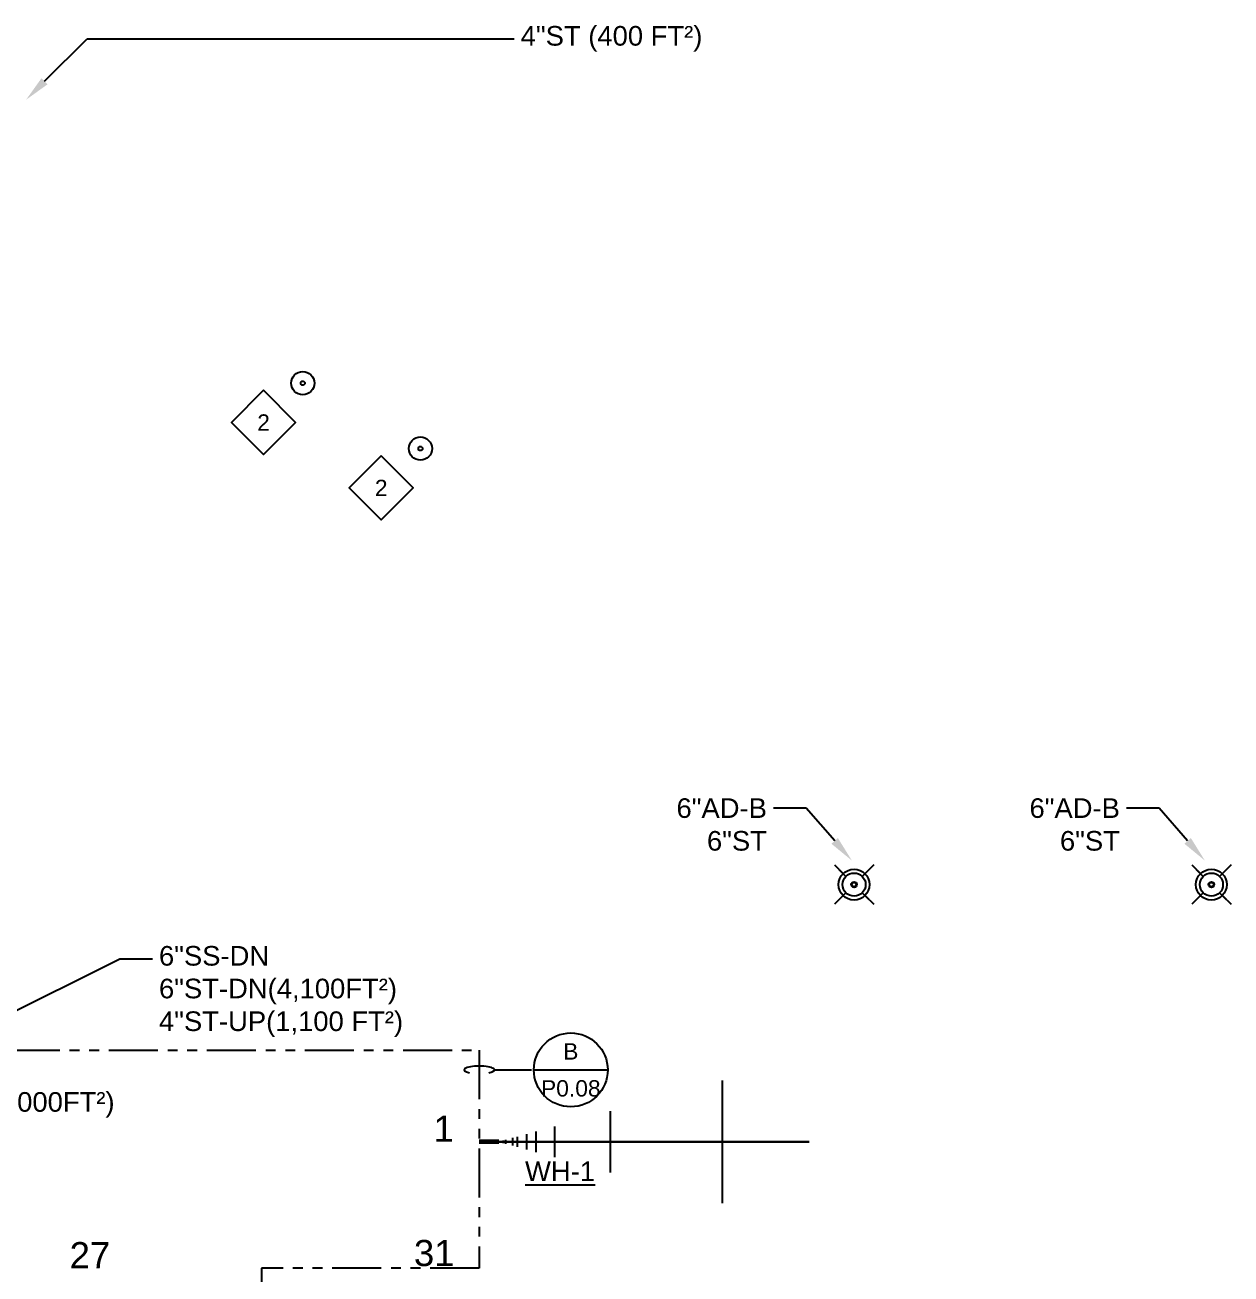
# Model space of a CAD drawing. Extents: x -3677 to 22148, y -333 to 1817.
# Drawn here: x -2937 to -2383, y 733 to 1306 of the extents above; entities that cross this region are included whole.
import ezdxf
from ezdxf import colors
from ezdxf.entities.mleader import LeaderData, LeaderLine
from ezdxf.enums import TextEntityAlignment as Align
from ezdxf.math import Vec2, Vec3

# ---------------------------------------------------------------- set-up
doc = ezdxf.new("R2010")
doc.units = 0
doc.header["$LTSCALE"] = 36
doc.header["$MEASUREMENT"] = 0
doc.linetypes.add('PHANTOM2', pattern=[1.25, 0.625, -0.125, 0.125, -0.125, 0.125, -0.125])
for name, color, linetype in [('G-ANNO-TEXT', 70, 'Continuous'), ('G-ANNO-TEXT @ 96', 70, 'Continuous'), ('P-FIXT-N-N', 3, 'Continuous'), ('P-FIXT-N-N @ 1 (1)', 3, 'Continuous'), ('P-FIXT-N-N @ 1 (2)', 3, 'Continuous'), ('P-FIXT-N-N @ 12', 3, 'Continuous'), ('P-FIXT-N-N @ 128', 3, 'Continuous'), ('P-FIXT-N-N @ 16', 3, 'Continuous'), ('P-FIXT-N-N @ 192', 3, 'Continuous'), ('P-FIXT-N-N @ 2', 3, 'Continuous'), ('P-FIXT-N-N @ 24', 3, 'Continuous'), ('P-FIXT-N-N @ 384', 3, 'Continuous'), ('P-FIXT-N-N @ 4', 3, 'Continuous'), ('P-FIXT-N-N @ 48', 3, 'Continuous'), ('P-FIXT-N-N @ 64', 3, 'Continuous'), ('P-FIXT-N-N @ 768', 3, 'Continuous'), ('P-FIXT-N-N @ 8', 3, 'Continuous'), ('P-FIXT-N-N @ 96', 3, 'Continuous'), ('P-HWC-N', 2, 'Continuous'), ('P-HWC-N @ 128', 2, 'Continuous'), ('P-HWC-N @ 96', 2, 'Continuous'), ('P-STRM-N @ 96', 2, 'Continuous')]:
    doc.layers.add(name, color=color, linetype=linetype)
doc.layers.add('P-CW-N', color=4, linetype='Continuous', lineweight=60)
doc.layers.add('P-SAN-DFU', color=7, linetype='Continuous', plot=False)
doc.styles.add('Arial', font='arial.ttf')

# ---------------------------------------------------------------- blocks, each defined once
blk = doc.blocks.new('*U35')
at = {"linetype": 'Continuous'}
for p, q in [((-0.0703, 0.0703), (-0.0391, 0.0391)), ((0.0703, 0.0703), (0.0391, 0.0391)), ((-0.0391, -0.0391), (-0.0703, -0.0703)), ((0.0391, -0.0391), (0.0703, -0.0703))]:
    blk.add_line(p, q, dxfattribs=at)
blk.add_circle((0, 0), 0.0553, dxfattribs=at)
at = {"color": 7, "linetype": 'Continuous'}
blk.add_circle((0, 0), 0.01, dxfattribs=at)
blk = doc.blocks.new('*U57')
at = {"layer": 'P-HWC-N @ 128', "xscale": 128, "yscale": 128, "zscale": 128}
blk.add_blockref('*U35', (-2392, 911.73), dxfattribs=at)
at = {"layer": 'P-HWC-N @ 96', "xscale": 96, "yscale": 96, "zscale": 96}
blk.add_blockref('*U35', (-2392, 911.73), dxfattribs=at)
blk = doc.blocks.new('*U58')
at = {"layer": 'P-HWC-N @ 128', "xscale": 128, "yscale": 128, "zscale": 128}
blk.add_blockref('*U35', (-2556, 911.73), dxfattribs=at)
at = {"layer": 'P-HWC-N @ 96', "xscale": 96, "yscale": 96, "zscale": 96}
blk.add_blockref('*U35', (-2556, 911.73), dxfattribs=at)
blk = doc.blocks.new('*U41')
at = {"color": 0}
for p, q in [((0.13355, 0), (0.13355, 0.03663)), ((0, 0), (0.18546, 0))]:
    blk.add_line(p, q, dxfattribs=at)
for p, q in [((0.13355, -0.03663), (0.13355, 0.03663)), ((0.18546, 0), (0, 0))]:
    blk.add_line(p, q)
blk = doc.blocks.new('*U102')
at = {"layer": 'P-FIXT-N-N @ 1 (1)'}
blk.add_blockref('*U41', (-2719, 793.73), dxfattribs=at)
at = {"layer": 'P-FIXT-N-N @ 1 (2)'}
blk.add_blockref('*U41', (-2719, 793.73), dxfattribs=at)
at = {"layer": 'P-FIXT-N-N @ 12', "xscale": 12, "yscale": 12, "zscale": 12}
blk.add_blockref('*U41', (-2719, 793.73), dxfattribs=at)
at = {"layer": 'P-FIXT-N-N @ 128', "xscale": 128, "yscale": 128, "zscale": 128}
blk.add_blockref('*U41', (-2719, 793.73), dxfattribs=at)
at = {"layer": 'P-FIXT-N-N @ 16', "xscale": 16, "yscale": 16, "zscale": 16}
blk.add_blockref('*U41', (-2719, 793.73), dxfattribs=at)
at = {"layer": 'P-FIXT-N-N @ 192', "xscale": 192, "yscale": 192, "zscale": 192}
blk.add_blockref('*U41', (-2719, 793.73), dxfattribs=at)
at = {"layer": 'P-FIXT-N-N @ 2', "xscale": 2, "yscale": 2, "zscale": 2}
blk.add_blockref('*U41', (-2719, 793.73), dxfattribs=at)
at = {"layer": 'P-FIXT-N-N @ 24', "xscale": 24, "yscale": 24, "zscale": 24}
blk.add_blockref('*U41', (-2719, 793.73), dxfattribs=at)
at = {"layer": 'P-FIXT-N-N @ 384', "xscale": 384, "yscale": 384, "zscale": 384}
blk.add_blockref('*U41', (-2719, 793.73), dxfattribs=at)
at = {"layer": 'P-FIXT-N-N @ 4', "xscale": 4, "yscale": 4, "zscale": 4}
blk.add_blockref('*U41', (-2719, 793.73), dxfattribs=at)
at = {"layer": 'P-FIXT-N-N @ 48', "xscale": 48, "yscale": 48, "zscale": 48}
blk.add_blockref('*U41', (-2719, 793.73), dxfattribs=at)
at = {"layer": 'P-FIXT-N-N @ 64', "xscale": 64, "yscale": 64, "zscale": 64}
blk.add_blockref('*U41', (-2719, 793.73), dxfattribs=at)
at = {"layer": 'P-FIXT-N-N @ 768', "xscale": 768, "yscale": 768, "zscale": 768}
blk.add_blockref('*U41', (-2719, 793.73), dxfattribs=at)
at = {"layer": 'P-FIXT-N-N @ 8', "xscale": 8, "yscale": 8, "zscale": 8}
blk.add_blockref('*U41', (-2719, 793.73), dxfattribs=at)
at = {"layer": 'P-FIXT-N-N @ 96', "xscale": 96, "yscale": 96, "zscale": 96}
blk.add_blockref('*U41', (-2719, 793.73), dxfattribs=at)
blk = doc.blocks.new('DRAIN')
at = {"linetype": 'Continuous'}
blk.add_circle((0, 0), 0.0553, dxfattribs=at)
at = {"color": 7, "linetype": 'Continuous'}
blk.add_circle((0, 0), 0.01, dxfattribs=at)
blk = doc.blocks.new('DIAMOND TAG')
blk.add_lwpolyline([(0, -0.1533), (0.1533, 0), (0, 0.1533), (-0.1533, 0)], close=True)
at = {"style": 'Arial'}
blk.add_attdef('XXX', text='', height=0.0781, dxfattribs=at).set_placement((0, 0), align=Align.MIDDLE)
blk = doc.blocks.new('RISER TAG')
blk.add_line((-0.1766, 0), (0.1766, 0))
blk.add_circle((0, 0), 0.1766)
at = {"style": 'Arial'}
for p in [(0, 0.0883), (0, -0.0883)]:
    blk.add_attdef('X', text='', height=0.0781, dxfattribs=at).set_placement(p, align=Align.MIDDLE_CENTER)

msp = doc.modelspace()

# ---------------------------------------------------------------- linework, layer by layer
at = {"layer": 'G-ANNO-TEXT'}
for p, q in [((-2721, 826.73), (-2707, 826.73)), ((-2707, 826.73), (-2704, 826.73))]:
    msp.add_line(p, q, dxfattribs=at)
at = {"layer": 'G-ANNO-TEXT', "linetype": 'PHANTOM2'}
msp.add_lwpolyline([(-2728, 735.73), (-2828, 735.73), (-2828, 611.73), (-2988, 611.73), (-2988, 835.73), (-2728, 835.73)], close=True, dxfattribs=at)
at = {"layer": 'G-ANNO-TEXT'}
msp.add_ellipse((-2728, 826.73), major_axis=(7, 0), ratio=0.25, start_param=5.402002, end_param=10.305962, dxfattribs=at)
at = {"layer": 'P-CW-N'}
msp.add_line((-2719, 793.73), (-2728, 793.73), dxfattribs=at)

# ---------------------------------------------------------------- block references
at = {"layer": 'G-ANNO-TEXT @ 96'}
ref = msp.add_blockref('DIAMOND TAG', (-2827, 1123.73), dxfattribs=dict(at, xscale=96, yscale=96, zscale=96, rotation=180))
ref.add_attrib('XXX', '2', dxfattribs={"layer": '0', "height": 7.5, "style": 'Arial'}).set_placement((-2827, 1123.73), align=Align.MIDDLE)
ref = msp.add_blockref('DIAMOND TAG', (-2773, 1093.73), dxfattribs=dict(at, xscale=96, yscale=96, zscale=96, rotation=180))
ref.add_attrib('XXX', '2', dxfattribs={"layer": '0', "height": 7.5, "style": 'Arial'}).set_placement((-2773, 1093.73), align=Align.MIDDLE)
ref = msp.add_blockref('RISER TAG', (-2686, 826.73), dxfattribs=dict(at, xscale=96, yscale=96, zscale=96))
ref.add_attrib('X', 'B', dxfattribs={"layer": '0', "height": 7.5, "style": 'Arial'}).set_placement((-2686, 835.21), align=Align.MIDDLE_CENTER)
ref.add_attrib('X', 'P0.08', dxfattribs={"layer": '0', "height": 7.5, "style": 'Arial'}).set_placement((-2686, 818.26), align=Align.MIDDLE_CENTER)
at = {"layer": 'P-FIXT-N-N'}
msp.add_blockref('*U102', (0, 0), dxfattribs=at)
at = {"layer": 'P-HWC-N'}
for name in ['*U58', '*U57']:
    msp.add_blockref(name, (0, 0), dxfattribs=at)
at = {"layer": 'P-STRM-N @ 96', "xscale": 96, "yscale": 96, "zscale": 96}
for p in [(-2809, 1141.73), (-2755, 1111.73)]:
    msp.add_blockref('DRAIN', p, dxfattribs=at)

# ---------------------------------------------------------------- texts
at = {"layer": 'G-ANNO-TEXT', "char_height": 9, "attachment_point": 1, "style": 'Arial'}
for s, width, insert in [('6"(3,000FT²)', 52.2, (-2966.2, 816.53)), ('{\\LWH-1}', 54, (-2707, 784.73))]:
    msp.add_mtext_dynamic_manual_height_columns(s, width=width, gutter_width=45, heights=[0], dxfattribs=dict(at, insert=insert))
at = {"layer": 'P-SAN-DFU', "char_height": 12, "attachment_point": 1, "style": 'Arial'}
for s, insert in [('1', (-2749, 805.73)), ('31', (-2758, 748.73))]:
    msp.add_mtext_dynamic_manual_height_columns(s, width=68, gutter_width=60, heights=[0], dxfattribs=dict(at, insert=insert))
at = {"layer": 'P-SAN-DFU', "color": 3, "insert": (-2916, 747.73), "char_height": 12, "attachment_point": 1, "style": 'Arial'}
msp.add_mtext_dynamic_manual_height_columns('27', width=68, gutter_width=60, heights=[0], dxfattribs=at)

# ---------------------------------------------------------------- leaders
at = {"layer": 'G-ANNO-TEXT'}
ml = msp.add_multileader_mtext('Standard', dxfattribs=at)
ml.set_content('4"ST (400 FT²)', color=256, style='Arial')
ml.set_leader_properties(color=256, linetype='ByLayer', lineweight=-1)
ml.build(insert=Vec2(0, 0))
ml.multileader.update_dxf_attribs({"has_dogleg": 0, "dogleg_length": 0.125, "arrow_head_size": 12, "scale": 96})
ctx = ml.context
ctx.base_point, ctx.scale, ctx.char_height, ctx.arrow_head_size, ctx.landing_gap_size, ctx.plane_origin = Vec3(-2712, 1299.73), 96, 9, 12, 3, Vec3(-2936, 1271.73)
notes = []
notes.append((ctx, [(0, (1, 1, 0), (-2724, 1299.73), (1, 0), 12, [(0, [(-2936, 1271.73), (-2908, 1299.73)], 0, [])])]))
ctx.mtext.insert, ctx.mtext.flow_direction = Vec3(-2709, 1305.56), 5
ml = msp.add_multileader_mtext('Standard', dxfattribs=at)
ml.set_content('6"AD-B\\P6"ST', color=256, style='Arial')
ml.set_leader_properties(color=256, linetype='ByLayer', lineweight=-1)
ml.build(insert=Vec2(0, 0))
ml.multileader.update_dxf_attribs({"has_dogleg": 0, "dogleg_length": 0.125, "arrow_head_size": 12, "scale": 96})
ctx = ml.context
ctx.base_point, ctx.scale, ctx.char_height, ctx.arrow_head_size, ctx.landing_gap_size, ctx.plane_origin = Vec3(-2639.35, 946.73), 96, 9, 12, 3, Vec3(-2557, 922.73)
ctx.text_align_type = 2
notes.append((ctx, [(0, (1, 1, 0), (-2581, 946.73), (-1, 0), 12, [(0, [(-2557, 922.73), (-2578, 946.73)], 0, [])])]))
ctx.mtext.insert, ctx.mtext.alignment, ctx.mtext.flow_direction = Vec3(-2596, 951.31), 3, 5
ml = msp.add_multileader_mtext('Standard', dxfattribs=at)
ml.set_content('6"AD-B\\P6"ST', color=256, style='Arial')
ml.set_leader_properties(color=256, linetype='ByLayer', lineweight=-1)
ml.build(insert=Vec2(0, 0))
ml.multileader.update_dxf_attribs({"has_dogleg": 0, "dogleg_length": 0.125, "arrow_head_size": 12, "scale": 96})
ctx = ml.context
ctx.base_point, ctx.scale, ctx.char_height, ctx.arrow_head_size, ctx.landing_gap_size, ctx.plane_origin = Vec3(-2477.35, 946.73), 96, 9, 12, 3, Vec3(-2395, 922.73)
ctx.text_align_type = 2
notes.append((ctx, [(0, (1, 1, 0), (-2419, 946.73), (-1, 0), 12, [(0, [(-2395, 922.73), (-2416, 946.73)], 0, [])])]))
ctx.mtext.insert, ctx.mtext.alignment, ctx.mtext.flow_direction = Vec3(-2434, 951.31), 3, 5
ml = msp.add_multileader_mtext('Standard', dxfattribs=at)
ml.set_content('6"SS-DN\\P6"ST-DN(4,100FT²)\\P4"ST-UP(1,100 FT²)', color=256, style='Arial')
ml.set_leader_properties(color=256, linetype='ByLayer', lineweight=-1)
ml.build(insert=Vec2(0, 0))
ml.multileader.update_dxf_attribs({"has_dogleg": 0, "dogleg_length": 0.125, "arrow_head_size": 12, "scale": 96})
ctx = ml.context
ctx.base_point, ctx.scale, ctx.char_height, ctx.arrow_head_size, ctx.landing_gap_size, ctx.plane_origin = Vec3(-2878, 877.73), 96, 9, 12, 3, Vec3(-2965, 841.73)
notes.append((ctx, [(0, (1, 1, 0), (-2890, 877.73), (1, 0), 12, [(0, [(-2965, 841.73), (-2893, 877.73)], 0, [])])]))
ctx.mtext.insert, ctx.mtext.flow_direction = Vec3(-2875, 883.56), 5
for ctx, leaders in notes:
    for number, flags, end, landing, length, lines in leaders:
        leader = LeaderData()
        leader.index, (leader.has_last_leader_line, leader.has_dogleg_vector, leader.attachment_direction) = number, flags
        leader.last_leader_point, leader.dogleg_vector, leader.dogleg_length = Vec3(end), Vec3(landing), length
        for number, points, colour, breaks in lines:
            line = LeaderLine()
            line.index, line.vertices, line.color, line.breaks = number, Vec3.list(points), colors.encode_raw_color(colour), breaks
            leader.lines.append(line)
        ctx.leaders.append(leader)

doc.saveas('drawing.dxf')
